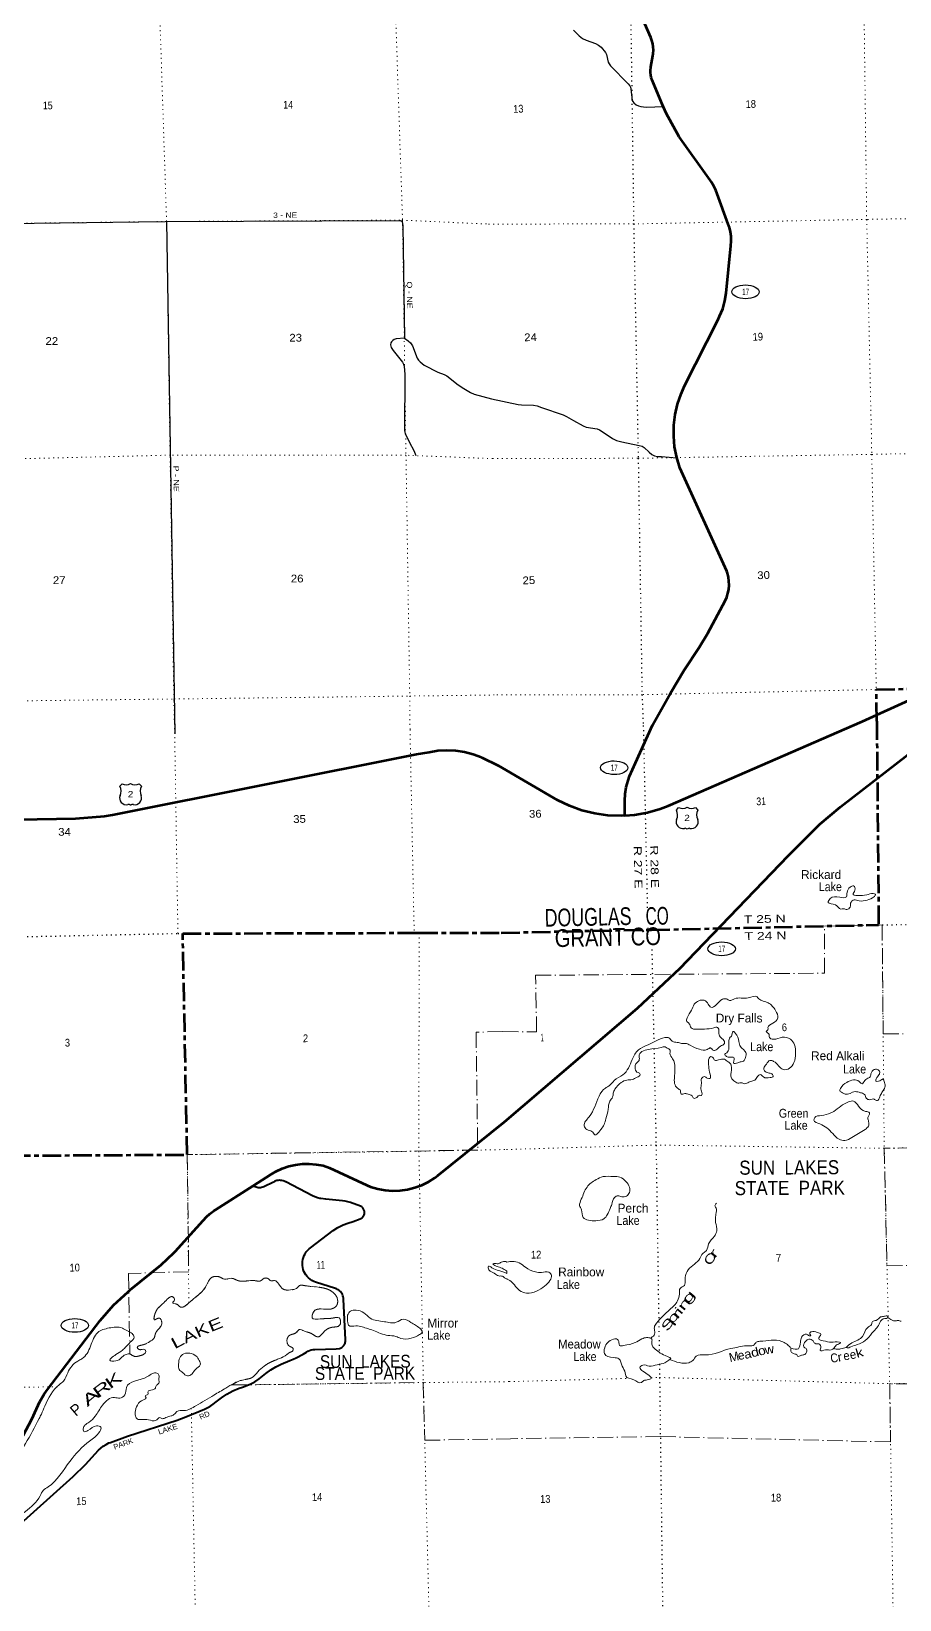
# Model space of a CAD drawing. Header units: feet. Extents: x 246606 to 497223, y 1368 to 189004.
# Drawn here: x 392656 to 412270, y 29791 to 65209 of the extents above; entities that cross this region are included whole.
import ezdxf
from ezdxf.enums import TextEntityAlignment as Align

# ---------------------------------------------------------------- set-up
doc = ezdxf.new("R2010")
doc.units = ezdxf.units.FT
doc.header["$LTSCALE"] = 70
for name, pattern in [('DOT_DASHED', [7.7, 5, -1.2, 0.3, -1.2]), ('DOTTED', [1.5, 0.3, -1.2]), ('LONG_DASH_SHORT_DASH', [9.9, 6, -1.2, 1.5, -1.2])]:
    doc.linetypes.add(name, pattern=pattern)
for name, color, linetype, lineweight in [('11', 7, 'LONG_DASH_SHORT_DASH', 60), ('16', 7, 'Continuous', 25), ('17', 7, 'Continuous', 25), ('20', 7, 'Continuous', 70), ('23', 7, 'Continuous', 70), ('26', 7, 'Continuous', 40), ('29', 7, 'Continuous', 25), ('30', 7, 'Continuous', 25), ('39', 7, 'Continuous', 13), ('44', 7, 'DOT_DASHED', 13), ('6', 7, 'DOTTED', 25), ('7', 7, 'DOTTED', 13)]:
    doc.layers.add(name, color=color, linetype=linetype, lineweight=lineweight)
for name, color, linetype in [('12', 7, 'Continuous'), ('27', 7, 'Continuous'), ('41', 7, 'Continuous')]:
    doc.layers.add(name, color=color, linetype=linetype)

msp = doc.modelspace()

# ---------------------------------------------------------------- linework, layer by layer
at = {"layer": '11'}
msp.add_line((411753.97, 49628.28), (411795.65, 45031.16), dxfattribs=at)
for points in [[(411753.97, 49628.28), (411742.62, 50344.86), (417008.63, 50450.33), (416935.41, 55770.09), (416817.05, 61052.18), (416761.25, 66394.64), (422043.99, 66544.94), (421958.37, 71809.93), (421879.24, 77125.47), (421792.81, 82416.62), (421697.8, 87790.08), (426998.49, 87880.51), (426901.24, 93131.04), (432208.21, 93213.6), (432177.82, 95904.49)], [(403267.21, 44852.77), (406581.8, 44921.03), (406662.75, 44916.49), (411795.65, 45031.16), (411795.67, 45031.16)], [(372675.03, 18547.68), (375324.19, 18592.7), (375314.81, 23908.32), (380525.57, 24003.74), (380455.83, 29211.24), (385810.17, 29172.33), (385711.82, 34506.35), (390991.85, 34560.79), (390828.64, 39810.81), (396177.63, 39840.39), (396075.89, 44835.26), (401304.18, 44848.48), (401414.95, 44848.66), (403267.21, 44852.77)]]:
    msp.add_lwpolyline(points, dxfattribs=at)
at = {"layer": '16'}
for p, q in [((394655.56, 48160.06), (394706.87, 48218.82)), ((394898.63, 48224.79), (394898.35, 48224.59)), ((395090.72, 48218.91), (395142.11, 48160.06)), ((407226.7, 47622.61), (407278.01, 47681.37)), ((407469.77, 47687.34), (407469.49, 47687.14)), ((407661.86, 47681.46), (407713.25, 47622.61))]:
    msp.add_line(p, q, dxfattribs=at)
for centre, radius, start, end in [((394797.95, 48376.48), 182.07, 239.97227, 303.45418), ((394999.73, 48375.98), 181.52, 236.33975, 300.08743), ((394999.72, 48376.48), 182.07, 236.54582, 236.59441), ((394801.77, 47894.53), 151.42, 159.09177, 283.81923), ((394462.58, 48049.43), 222.05, 332.97043, 29.75871), ((394995.89, 47894.53), 151.42, 256.18077, 20.90823), ((395335.08, 48049.43), 222.05, 150.24129, 207.02957), ((407033.72, 47511.98), 222.05, 332.97043, 29.75871), ((407369.09, 47839.03), 182.07, 239.97227, 303.45418), ((407570.87, 47838.53), 181.52, 236.33975, 300.08743), ((407570.86, 47839.03), 182.07, 236.54582, 236.59441), ((407906.22, 47511.98), 222.05, 150.24129, 207.02957), ((407372.91, 47357.08), 151.42, 159.09177, 283.81923), ((407567.03, 47357.08), 151.42, 256.18077, 20.90823)]:
    msp.add_arc(centre, radius, start, end, dxfattribs=at)
for centre, major_axis, start_param, end_param in [((394857.11, 47695.71), (-19.56, 51.67), 4.95877769, 6.28318531), ((394940.56, 47695.71), (19.56, 51.67), 0, 1.32637542), ((407428.25, 47158.26), (-19.56, 51.67), 4.95877769, 6.28318531), ((407511.7, 47158.26), (19.56, 51.67), 0, 1.32637542)]:
    msp.add_ellipse(centre, major_axis=major_axis, ratio=0.929097, start_param=start_param, end_param=end_param, dxfattribs=at)
at = {"layer": '17'}
for centre in [(408789.57, 59326.55), (405821.11, 48579.43), (408250.13, 44489.09), (393638.25, 35983.64)]:
    msp.add_ellipse(centre, major_axis=(-309.24, 1), ratio=0.500121, dxfattribs=at)
at = {"layer": '20'}
for points in [[(411420.55, 49622.19), (412566.2, 50141.31), (412688.76, 50188.11), (412815.55, 50221.85), (412945.16, 50242.14), (413025.48, 50247.84), (413531.05, 50292.91), (413746.85, 50298.53), (413962.05, 50281.57), (414085.46, 50258.68)], [(406061.64, 47498.43), (406279.37, 47514.38), (406574.58, 47567.44), (406862.62, 47651.07), (407043.57, 47720.99), (411420.56, 49622.19)], [(390615.49, 47380.74), (393650.52, 47428.8), (394311.59, 47487.74), (394488.32, 47515.42), (401355.66, 48882.25), (401641.8, 48931.19), (401839.83, 48964.45), (402040.24, 48976.82), (402240.86, 48968.17), (402439.47, 48938.61), (402633.9, 48888.44), (402822.02, 48818.22), (402833.89, 48813.02), (403199.62, 48632.2)], [(406061.64, 47498.43), (405980.23, 47492.47), (405680.44, 47501.95), (405383.29, 47542.71), (405092.02, 47614.31), (404809.84, 47715.97), (404539.82, 47846.56), (403199.62, 48632.2)]]:
    msp.add_lwpolyline(points, dxfattribs=at)
at = {"layer": '23'}
for points in [[(406688.26, 49536.33), (407096.07, 50260.21), (407406.39, 50780.21), (407743.96, 51293.93), (407939.77, 51618.41), (408328.12, 52345.48), (408364.15, 52429.84), (408391.17, 52517.5), (408408.88, 52607.51), (408417.08, 52698.87), (408415.68, 52790.59), (408404.71, 52881.66), (408384.28, 52971.08), (408368.94, 53019.61), (407307.31, 55349.13), (407235.22, 55582.99), (407187.98, 55823.1), (407166.09, 56066.83), (407169.79, 56311.52), (407199.05, 56554.48), (407253.55, 56793.04), (407332.69, 57024.61), (407413.47, 57203.71), (408162.89, 58683.85), (408204.55, 58774.9), (408272.74, 58944.59), (408322.82, 59120.47), (408353.47, 59294.3), (408460.27, 60368.97), (408468.1, 60472.14), (408465.11, 60575.57), (408451.32, 60678.11), (408426.89, 60778.65), (408400.38, 60855.57), (408147.04, 61538.33), (408116.04, 61622.74), (408071.2, 61715.59), (408016.89, 61803.24), (407991.08, 61845.14), (407293.36, 62829.28), (406998.05, 63363.11), (406904.72, 63564.54), (406676.88, 64109.04), (406659.41, 64163.69), (406647.75, 64219.86), (406642.03, 64276.95), (406642.3, 64334.32), (406648.57, 64391.35), (406651.55, 64407.95), (406696.78, 64654.78), (406704.89, 64709.53), (406708.97, 64783.06), (406705.34, 64856.62), (406694.04, 64929.4), (406675.2, 65000.6), (406649.01, 65069.43), (406221.47, 66056.08)], [(403343.53, 40584.99), (406346.7, 43150.56), (407315.12, 44054.33), (407477.33, 44225.59), (409756.87, 46597.15), (410467.78, 47301.82), (410935.77, 47693.39), (413469.17, 49659.66)], [(406061.64, 47498.43), (406061.64, 47525.73), (406061.64, 47723.53), (406063.72, 47831.04), (406071.75, 47987.67), (406096.1, 48142.6), (406136.52, 48294.13), (406169.47, 48385.69), (406300.91, 48687.7), (406688.26, 49536.33)], [(397664.96, 39137.08), (398063.14, 39392.61), (398179.57, 39461.42), (398321.62, 39527.63), (398469.81, 39578.63), (398622.51, 39613.86), (398778.07, 39632.93), (398934.76, 39635.65), (399090.88, 39621.96), (399244.72, 39592.04), (399394.58, 39546.19), (400233.3, 39148.28), (400319.21, 39113.93), (400481.51, 39067.54), (400647.78, 39038.36), (400816.18, 39026.73), (400984.88, 39032.76), (401152.02, 39056.39), (401315.77, 39097.36), (401474.35, 39155.23), (401626.01, 39229.35), (401769.09, 39318.92), (401835.46, 39368.06), (403343.53, 40584.99)], [(392472.09, 33497.41), (392666.82, 33867.79), (392769.15, 34098.55), (392846.97, 34268.53), (392942.12, 34429.44), (393020.95, 34538.88), (394210.16, 36096.04), (394513.77, 36441.19), (394839.8, 36742.73), (394888.82, 36784.68), (395585.64, 37355.4), (395872.17, 37621.85), (395904.04, 37655.16), (396392.51, 38194.43), (396539.53, 38356.38), (396611.68, 38435.62), (396691.71, 38506.88), (396778.75, 38569.38), (396814.43, 38591.25), (397664.96, 39137.08)]]:
    msp.add_lwpolyline(points, dxfattribs=at)
at = {"layer": '26'}
for points in [[(397733.8, 39103.13), (397710.21, 39111.74), (397687.64, 39122.76), (397666.35, 39136.09), (397664.96, 39137.08)], [(399639.31, 36747.82), (399619.86, 36766.77), (399598.53, 36783.59), (399575.56, 36798.08), (399551.2, 36810.09), (399525.72, 36819.49), (399523.58, 36820.14), (399076.87, 36961.16), (399034.07, 36978.38), (398993.31, 36999.97), (398955.02, 37025.7), (398919.63, 37055.3), (398887.54, 37088.43), (398859.08, 37124.73), (398834.57, 37163.82), (398814.28, 37205.25), (398798.43, 37248.57), (398787.2, 37293.31), (398780.71, 37338.98), (398779.02, 37385.08), (398782.17, 37431.11), (398790.1, 37476.55), (398802.75, 37520.91), (398819.96, 37563.71), (398841.55, 37604.48), (398867.28, 37642.76), (398896.88, 37678.15), (398930.01, 37710.25), (398964.46, 37737.39), (399473.05, 38127.44), (399581.38, 38195.83), (399696.26, 38252.51), (399805.06, 38293.28), (399927.19, 38333.39), (400081.58, 38387.54), (400087.46, 38389.95), (400102.27, 38397.32), (400116.23, 38406.19), (400129.19, 38416.47), (400141, 38428.05), (400151.53, 38440.81), (400160.68, 38454.59), (400168.33, 38469.25), (400174.41, 38484.64), (400178.85, 38500.57), (400181.59, 38516.88), (400182.62, 38533.39), (400181.92, 38549.92), (400179.49, 38566.28), (400175.37, 38582.3), (400169.59, 38597.79), (400162.23, 38612.61), (400153.35, 38626.57), (400143.07, 38639.52), (400131.49, 38651.33), (400118.74, 38661.87), (400104.95, 38671.01), (400090.29, 38678.66), (399864.38, 38758.91), (399863.68, 38759.18), (399806.23, 38777.69), (399747.17, 38790.09), (399687.13, 38796.24), (399310.82, 38833.4), (399198.84, 38848.39), (399176.67, 38851.86), (399118.24, 38865.37), (399061.54, 38884.91), (399007.2, 38910.26), (398402.99, 39224.9), (398394.95, 39227.34), (398369.56, 39239.73), (398343.01, 39249.39), (398315.6, 39256.22), (398287.63, 39260.15), (398259.4, 39261.14), (398231.22, 39259.16), (398203.4, 39254.26), (398176.24, 39246.47), (398150.05, 39235.89), (398125.11, 39222.62), (398123.21, 39221.47), (397905.38, 39114.98), (397882.08, 39105.59), (397857.94, 39098.69), (397833.2, 39094.35), (397808.14, 39092.62), (397783.04, 39093.51), (397758.17, 39097.03), (397733.8, 39103.13)], [(391817.29, 30975.73), (393600.69, 32573.49), (393876.25, 32845.62), (394170.98, 33164.55), (394223.86, 33214.91), (394281.7, 33259.46), (394343.89, 33297.73), (394409.74, 33329.28), (394446.83, 33343.49), (394831.13, 33486.67), (395947.54, 33845.15), (396146.97, 33917), (396564.42, 34093.9), (396639.81, 34127.21), (396711.3, 34168.22), (396760.58, 34202.75), (396832.68, 34255.16), (396950, 34346.59), (397075.68, 34433.76), (397209.79, 34507.31), (397350.84, 34566.44), (397426.1, 34591.16), (397597.01, 34656.04), (397703.02, 34710.79), (397802.73, 34776.31), (397839.35, 34804.38), (397955.32, 34895.41), (398064.05, 34979.14), (398180.94, 35051.05), (398301.53, 35109.01), (398495.67, 35189.29), (398572.33, 35220.19), (398634.79, 35252.71), (398793.83, 35337.09), (398870.42, 35383.33), (398905.37, 35402.78), (398942.17, 35418.47), (398980.4, 35430.23), (399019.65, 35437.93), (399056.44, 35441.35), (399538.86, 35452.76), (399620.24, 35459.56), (399638.74, 35466.65), (399656.41, 35475.62), (399673.04, 35486.4), (399688.45, 35498.85), (399702.47, 35512.85), (399714.95, 35528.24), (399725.76, 35544.84), (399734.77, 35562.49), (399741.89, 35580.98), (399747.04, 35600.11), (399750.16, 35619.68), (399751.21, 35639.46), (399750.51, 35655.9), (399708.23, 36575.09), (399706.45, 36602.19), (399701.85, 36628.96), (399694.48, 36655.1), (399684.42, 36680.33), (399671.77, 36704.36), (399656.68, 36726.94), (399639.31, 36747.82)]]:
    msp.add_lwpolyline(points, dxfattribs=at)
at = {"layer": '29'}
msp.add_line((395710.99, 60914.34), (395894.01, 49344.19), dxfattribs=at)
for points in [[(404905.17, 65234.48), (405030.69, 65108.87), (405106.23, 65049.01), (405187.6, 65006.81), (405399.43, 64936.15), (405469.08, 64897.89), (405524.95, 64849.8), (405626.94, 64732.04), (405648.55, 64686.9), (405689.71, 64512.22), (405705.43, 64476.9), (405736.78, 64433.72), (406136.9, 64025.49), (406176.16, 63982.31), (406189.89, 63950.91), (406199.66, 63907.73), (406231.04, 63648.66), (406242.85, 63621.18), (406262.46, 63593.71), (406317.34, 63546.6), (406368.38, 63525.01), (406427.22, 63509.31), (406486.06, 63501.46), (406552.7, 63499.5), (406741, 63507.35), (406929.2, 63511.71)], [(374405.78, 60619.6), (385047.29, 60788.24), (390344.02, 60850.77), (395680.86, 60914.19), (400986.36, 60940.59), (401029.04, 60911.76), (401047.15, 60814.8), (401087.76, 58278.7)], [(401087.76, 58278.7), (400896.35, 58263.98), (400855.27, 58251.33), (400821.96, 58230.34), (400795.24, 58200.75), (400773.13, 58175.45), (400769.91, 58128.25), (400785.77, 58067.96), (400828.69, 58002.42), (401040.79, 57738.75), (401063.8, 57691.74), (401076.44, 57650.64), (401092.73, 57459.37), (401085.92, 56191.6), (401092.24, 56156.82), (401100.41, 56123.42), (401196.79, 55925.78), (401296.8, 55746.38), (401339.38, 55628.25)], [(401087.76, 58278.7), (401171.22, 58222.88), (401218.61, 58172.29), (401264.32, 58107.5), (401370.44, 57827.32), (401401.86, 57783.43), (401439.77, 57742.33), (401532.15, 57671.51), (401838.45, 57508.85), (401983.2, 57460.95), (402042.72, 57428.67), (402299.64, 57228.58), (402425.52, 57144.8), (402577.18, 57053.11), (402661.08, 57018.73), (403051.55, 56912.1)], [(403051.55, 56912.1), (403651.87, 56781.5), (403728.35, 56775.61), (404002.94, 56767.76), (404083.36, 56750.1), (404183.39, 56712.81), (404671.77, 56545.98), (404748.26, 56508.7), (404905.16, 56422.34), (405122.88, 56298.69), (405187.6, 56273.18), (405438.65, 56233.93), (405491.61, 56212.33), (405595.56, 56139.72), (405783.85, 56014.11), (405872.12, 55968.97), (405995.67, 55935.6), (406387.94, 55857.1), (406452.68, 55839.43), (406497.78, 55810), (406615.46, 55707.94), (406676.27, 55654.94), (406733.14, 55621.58), (406797.88, 55607.84), (406890.05, 55605.88), (407234.71, 55579.8)]]:
    msp.add_lwpolyline(points, dxfattribs=at)
at = {"layer": '39'}
for points in [[(411322.61, 45692.54), (411526.5, 45708.49), (411673.55, 45737.5), (411724.37, 45722.3), (411698.98, 45673.37), (411534.74, 45589.53), (411359.18, 45572.1), (411239.5, 45594.07), (411171.67, 45544.35), (411149.45, 45432.89), (411077.7, 45377.03), (411002.63, 45391.77), (410944.09, 45386.63), (410818.97, 45485.22), (410658.31, 45536.71), (410701.15, 45626.35), (410916.99, 45652.62), (411066.39, 45663.5), (411082.77, 45762.73), (411153.34, 45883.18), (411229.66, 45910.86), (411259.76, 45812.5), (411223.06, 45718.94), (411278.07, 45695.74), (411322.61, 45692.54)], [(405480.69, 40355.78), (405384.83, 40291.39), (405318.76, 40366.86), (405204.81, 40407.12), (405144.61, 40492.8), (405254.16, 40692.71), (405480.06, 41163.33), (405622.28, 41345.68), (405712.3, 41397.85), (405823.37, 41515.01), (406021.15, 41643.9), (406229.16, 41986.99), (406368.7, 42205.63), (406586.95, 42320.78), (406968.09, 42483.4), (407059.14, 42479.05), (407135.32, 42403.77), (407247.03, 42375.58), (407346.5, 42353.23), (407453.68, 42351.2), (407537.28, 42312.4), (407747.18, 42221.46), (407923.15, 42216.69), (408001.37, 42250.46), (408058.92, 42199.05), (408123.52, 42204.3), (408223.05, 42288.95), (408310.83, 42353.19), (408314.13, 42393.63), (408231.63, 42482.93), (408185.47, 42574.93), (408183.66, 42673.82), (408158.63, 42715.75), (408075.96, 42704.1), (407864.16, 42677.91), (407692.38, 42674.68), (407558.37, 42706.48), (407518.27, 42798.6), (407464.77, 42850.08), (407469.35, 42930.92), (407567.26, 43104.37), (407631.55, 43236.81), (407856.34, 43325.83), (407946.82, 43242.74), (408002.75, 43169.09), (408133.04, 43230.09), (408272.33, 43351.82), (408357.14, 43357.45), (408430.52, 43324.51), (408539.02, 43360.87), (408849.99, 43380.85), (409051.75, 43402.81), (409088.87, 43363.13), (409300.86, 43268.19), (409467.77, 43095.69), (409519.34, 42929.09), (409402.25, 42809.79), (409294.85, 42712.88), (409291.85, 42656.3), (409258.12, 42621.34), (409311.55, 42573.89), (409329.27, 42489.43), (409416.98, 42446.66), (409618.3, 42492.84), (409805.15, 42445.89), (409898.35, 42324.48), (409918.21, 42122.97), (409883.55, 41918.41), (409782.77, 41791.34), (409641.75, 41764.46), (409537.16, 41845.27), (409424.09, 41948.13), (409340.82, 41968.77), (409261.5, 41884.5), (409202.46, 41796.58), (409215.69, 41736.26), (409299.48, 41687.37), (409384.8, 41664.74), (409414.13, 41608.76), (409345.86, 41583.25), (409191.97, 41596.51), (409122.26, 41649.71), (409060.42, 41604.13), (408997.19, 41524.21), (408904.71, 41496.22), (408818.55, 41454.23), (408772.29, 41441.24), (408711.25, 41462.3), (408614.32, 41456.44), (408528.48, 41507.32), (408468.69, 41570.8), (408469.52, 41746.46), (408467.74, 41843.34), (408456.94, 41881.49), (408395.24, 41938.88), (408311.34, 41993.83), (408182.19, 41981.31)], [(408757.65, 42201.43), (408675.33, 42280.64), (408638.83, 42397.05), (408558.52, 42587.34), (408511.41, 42620.77), (408483.97, 42573.82), (408470.86, 42517.05), (408445.07, 42490.32), (408410.5, 42390.74), (408413.08, 42249.47), (408398.14, 42182.56), (408364.48, 42143.57), (408320.69, 42106.41), (408359.97, 42058.69), (408431.07, 42039.84), (408524.22, 42031.5), (408527.46, 41964.93), (408520.41, 41908.27), (408552.9, 41900.81), (408613.34, 41912.04), (408689.66, 41939.72), (408743.96, 41954.87), (408777.29, 42012.03), (408798.59, 42062.9), (408803.47, 42127.6), (408780.47, 42169.56), (408757.65, 42201.43)], [(408182.19, 41981.31), (408095.39, 41973.62), (408049.83, 42033.33), (408002.94, 42054.66), (407969.17, 42021.72), (407955.66, 41876.11), (407975.05, 41700.83), (407987.66, 41563.78), (407924.98, 41564.62), (407859.57, 41603.77), (407795.64, 41562.19), (407793.63, 41451.11), (407777.77, 41323.62), (407808.09, 41213.15), (407794.57, 41178.57), (407758.12, 41181.93), (407688.27, 41132.16), (407617.84, 41114.68), (407582.48, 41168.53), (407490.8, 41207.18), (407421.83, 41220.02), (407335.11, 41208.3), (407309.09, 41304.71), (407274.36, 41324.25), (407197.89, 41415.68), (407181.04, 41562.74), (407142.56, 42008.2), (407081.66, 42132.23), (407084.41, 42202.94), (407020.91, 42248.18), (406971.89, 42275.52), (406885.21, 42261.78), (406600.96, 42218.08), (406450.28, 42166.79), (406394.69, 42111.23), (406390.06, 42032.41), (406373.39, 41949.32), (406309.72, 41893.61), (406294.99, 41814.6), (406335.38, 41706.34), (406390.43, 41681.13), (406407.23, 41647.12), (406343.59, 41589.4), (406227.3, 41536.74), (406106.19, 41526.39), (405979.87, 41469.5), (405839.11, 41317.46), (405802.27, 41231.97), (405787.72, 41142.86), (405722.77, 41046.75), (405687.66, 40866.41), (405633.04, 40647.34), (405592.86, 40523.44), (405528.16, 40413.2), (405480.69, 40355.78)], [(411889.63, 41554.36), (411791.6, 41498.01), (411730.86, 41502.92), (411740, 41555.58), (411803.16, 41639.55), (411820.05, 41710.53), (411762.47, 41763.95), (411695.81, 41760.68), (411622.78, 41664.42), (411589.93, 41581.03), (411553.82, 41566.22), (411466.26, 41489.87), (411430.73, 41442.77), (411359.08, 41491.89), (411230.98, 41531.88), (411074.38, 41472.41), (410933.4, 41332.47), (410918.2, 41279.7), (410977.54, 41240.43), (411042.88, 41205.32), (411266.21, 41264.03), (411383.9, 41240), (411475.59, 41201.34), (411521.71, 41111.36), (411593, 41082.42), (411693.82, 41096.43), (411745.01, 41061.05), (411787.27, 41071.94), (411812.62, 41122.89), (411857.33, 41220.63), (411912.32, 41308.48), (411939.62, 41363.5), (411927.56, 41470.28), (411910.46, 41520.43), (411889.63, 41554.36)], [(410787.25, 40812.89), (411118.81, 41033.12), (411227.65, 41051.32), (411340.94, 40936.35), (411500.79, 40818.23), (411586.3, 40785.51), (411577.27, 40726.79), (411552.14, 40663.74), (411569.64, 40591.38), (411563.55, 40482.25), (411492.09, 40410.24), (411190.14, 40228.92), (411031.67, 40161.34), (410903.79, 40189.22), (410757.94, 40315.69), (410626.2, 40444.44), (410466.83, 40536.33), (410335.86, 40622.7), (410351.03, 40677.49), (410499.8, 40722.69), (410719.05, 40783.34), (410787.25, 40812.89)], [(405769.49, 38715.8), (405835.24, 38878.55), (405905.42, 38910.15), (405996.81, 38887.64), (406097.6, 38903.67), (406164.87, 38983.67), (406166.73, 39102.82), (406087.46, 39236.6), (405952.27, 39332.98), (405802.42, 39346.32), (405571.99, 39344), (405411.5, 39276.38), (405208.35, 39109.03), (405080, 38832.05), (405042.13, 38692.03), (405084.36, 38593.9), (405121.89, 38420.98), (405240.25, 38360.62), (405406.23, 38349.61), (405587.41, 38391.37), (405664.57, 38483.67), (405730.69, 38626.24), (405769.49, 38715.8)], [(408132.32, 38742.05), (408099.03, 38682.88), (408128.25, 38632.95), (408127.97, 38538.06), (408113.99, 38307.64), (408137.6, 38122.35), (408087.34, 37996.23), (407954.97, 37828.19), (407907.18, 37677.9), (407833.48, 37617.96), (407733.29, 37458.6), (407595.95, 37340.94), (407421.96, 37016.67), (407408.19, 36885.18), (407312.37, 36818.77), (407294.52, 36689.23), (407254.78, 36541.1), (407078.54, 36339.94), (406776.86, 36033.45), (406729.91, 35947.77), (406739.95, 35840.96), (406709.39, 35743.48), (406679.44, 35722.72), (406651.63, 35695.96)], [(403395, 37157.46), (403216.47, 37224.52), (403060.16, 37287.99), (402985.01, 37320.8), (402975.68, 37282.28), (403110.88, 37163.92), (403216.82, 37101.47), (403297.51, 37095), (403358.8, 37049.82), (403390.41, 37037.18), (403406.98, 37031.79)], [(403279.46, 37416.26), (403254.87, 37407.06), (403219.13, 37380.12), (403132.48, 37382.43), (403084.23, 37377.44), (403157.76, 37324.43), (403293.66, 37274.68), (403389.37, 37220.09)], [(403400.15, 37414.29), (403373.9, 37426.95), (403358.05, 37429.83), (403323.46, 37427.67), (403279.46, 37416.26)], [(403389.37, 37220.09), (403397.43, 37204.33), (403399.4, 37178.7), (403395, 37157.46)], [(403400.15, 37414.29), (403525.63, 37430.49), (403674.91, 37398.46), (403816.28, 37296.13), (404042.6, 37191.37), (404178.26, 37179.78), (404348.02, 37182.98), (404405.83, 37117.44), (404371.63, 36997.68), (404250.64, 36870.23), (404064.69, 36757.72), (403845.11, 36715.23), (403684.31, 36774.79), (403566.82, 36897.76), (403467.93, 36998.86), (403406.98, 37031.79)], [(394883.62, 35343.14), (394990.1, 35285.76), (395104.67, 35298.12), (395239.8, 35393.6), (395224.93, 35433.66), (395091.86, 35441.1), (395050.74, 35484.66), (395192.49, 35550.02), (395332.11, 35621.38), (395425.42, 35691.83), (395461.55, 35803.5), (395577.39, 35959.12), (395603.99, 36042.36), (395539.53, 36148), (395439.52, 36111.72), (395449, 36247.08), (395645.7, 36493.07), (395862.75, 36622.46), (395890.09, 36562.48), (395851.1, 36495.13), (395928.15, 36468.42), (396024.13, 36399.72), (396253.35, 36525.31), (396614.9, 36891.59), (396718.44, 37059.07), (396921.6, 37073.19), (397021.18, 37026.75), (397179.89, 37048.06), (397317.81, 36998.35), (397523.44, 36988.31), (397706.58, 36995.98), (397819.56, 36986.12), (397919.07, 37048.62), (398016.02, 37034.4), (398065.19, 36991), (398145.61, 36998.65), (398245.89, 36915.91), (398344.7, 36804.9), (398566.48, 36793.16), (398642.57, 36816.87), (398713.81, 36882.84), (398830.62, 36883.14), (399474.09, 36728.48), (399560.93, 36611.18), (399548.35, 36427.34), (399432.89, 36356.46), (399203.29, 36355.93), (399062.89, 36324.9), (399004.35, 36226.91), (398999.66, 36156.2), (399181.41, 36131.57), (399471.06, 36151.45), (399608.01, 36152.15), (399641.74, 36074.14), (399613.35, 35978.76), (399477.03, 35945.79), (399279.4, 35853.1), (399130.8, 35725.07), (398992.5, 35794.95), (398814.01, 35860), (398708.73, 35888.17), (398649.45, 35828.49), (398473.75, 35748.33), (398432.32, 35598.23), (398484.24, 35516.54), (398569.92, 35459.74), (398548.93, 35398.8), (398513, 35381.95), (398425.5, 35323.73), (398088.14, 35165.72), (397770.34, 34933.46), (397647.83, 34809.99), (397425.39, 34751.1), (397052.22, 34570.19), (396781.34, 34411.49), (396371.08, 34169.33), (396103.26, 34061.12), (395942.54, 34039.77), (395877.41, 33969.89), (395815.54, 33940.42), (395691.41, 33901.64), (395619.35, 33878.02), (395560.5, 33901.06), (395463.04, 33836.58), (395303.56, 33855.61), (395024.86, 33894.45), (395002.8, 33994.88), (395009.34, 34073.69), (395032.14, 34144.75), (395142.26, 34284.12), (395204.21, 34309.56), (395247.77, 34348.76), (395228.88, 34388.73), (395286.61, 34424.17), (395291.37, 34490.84), (395389.37, 34527.08), (395459.14, 34564.78)], [(399799.93, 36212.91), (399864.59, 36306.99), (399997.08, 36329.79), (400167.41, 36270.64), (400312.8, 36146.43), (400630.52, 36068.01), (400900.66, 36055.22), (401060.45, 36124.97), (401231.01, 36053.71), (401433, 35918.52), (401484.46, 35835.84), (401427.66, 35777.2), (401237.86, 35696.77), (401000.32, 35690.04), (400890.67, 35736.27), (400710.98, 35758.93), (400382.56, 35869.42), (400129.23, 35951.13), (399989.8, 35974.59), (399822.38, 35987.4), (399803.26, 36039.48), (399799.93, 36212.91)], [(411064.66, 35488.2), (411192.15, 35591.54), (411432.12, 35735.36), (411541.71, 35933.25), (411633.34, 36007.65), (411658.43, 36072.73), (411738.83, 36098.47), (411840.53, 36175.08), (411929.19, 36190.88), (411993.86, 36192.1), (412006.39, 36170.12), (411901.97, 36131.82), (411807.11, 36012.94), (411645.12, 35805.99), (411494.44, 35643.66), (411314.22, 35549.42), (411165.52, 35500.19), (411083.03, 35478.45), (411064.66, 35488.2)], [(412004.11, 36165.5), (412100.65, 36101.23), (412157.53, 36086.15), (412236.2, 36095.71), (412301.24, 36076.74)], [(395459.14, 34564.78), (395484, 34633.86), (395533.52, 34677.21), (395537.78, 34770.1), (395538.01, 34862.9), (395490.81, 34908.36), (395280.84, 34829.55), (394802.24, 34579.98), (394765.14, 34413.81), (394651.77, 34338.94), (394534.61, 34356.78), (394266.02, 34184.01), (394099.56, 33936.6), (393963.24, 33798.72), (393863.88, 33728.16), (393830.78, 33669), (393840.38, 33588.49), (393934.66, 33608.52), (394129.96, 33717.31), (394225.21, 33686.92), (394200.89, 33589.6), (393969.47, 33369.15), (393525.09, 32910.44), (393032.54, 32337.81), (392925.29, 32259.02), (392855.17, 32134.57), (392521.53, 31782.97), (392162.96, 31471.22), (391880.35, 31189.23), (391643.89, 31021.12), (391562.85, 30940.84), (391460.94, 30898.46), (391398.76, 30780.22), (391265.92, 30670.66), (391097.61, 30624.95), (390993.03, 30721.73), (390923.29, 30891.82), (390937.78, 30976.84), (390882.22, 31038.27), (390779.38, 31044.3), (390709.03, 31141.76), (390765.05, 31265.93), (390849.77, 31364.45), (391030.94, 31579.87), (391078.56, 31722.03), (391141.29, 31812.04), (391205.52, 31928.31), (391299.57, 32065.34), (392016.64, 32692.87), (392522.35, 33314.18), (392833.69, 33883.21), (392882.13, 33983.03), (392959.26, 34162.09), (393284.35, 34644.65), (393379.44, 34727.23), (393478.56, 34914.8), (393703.09, 35179.5), (393798.77, 35231.84), (393992.75, 35514.09), (394158, 35824.01), (394413.86, 35925.93), (394712.03, 35921.76), (394828.03, 35859.51), (394931.91, 35799.03), (394975.7, 35721.23), (394887.35, 35602.46), (394715.51, 35425.55), (394568.38, 35325.8), (394455.28, 35236.8), (394431.78, 35202.04), (394563.07, 35182.46), (394656.93, 35224.67), (394754, 35309.31), (394844.06, 35339.34), (394883.62, 35343.14)], [(409819.67, 35468.83), (409983.63, 35457.78), (410029.47, 35604), (410055.73, 35715.54), (410167.65, 35786.28), (410228.98, 35749.08), (410267.38, 35749.8), (410238.13, 35801.74), (410279.83, 35842.9), (410409.5, 35827.17), (410493.1, 35788.37), (410457.87, 35725.12), (410444.5, 35682.47), (410544.41, 35635.89), (410726.92, 35605), (410908.88, 35604.39), (410935.34, 35594.79), (410859.32, 35550.96), (410791.9, 35479.03), (410726.06, 35431.36), (410594.66, 35430.91), (410475.65, 35416.56), (410482.99, 35457.08), (410481.59, 35533.77), (410448.66, 35565.45), (410400.16, 35564.54), (410353.38, 35579.81), (410317.99, 35635.67), (410218.26, 35672.16), (410148.27, 35630.46), (410105.13, 35556.97), (410106.17, 35500.46), (410155.37, 35463.03), (410169.01, 35380.51), (410125.55, 35325.18), (410051.03, 35309.65), (409964.5, 35287.83), (409945.65, 35323.82), (409911.03, 35337.3), (409839.78, 35364.23), (409810.45, 35420.2), (409819.67, 35468.83)], [(406651.63, 35695.96), (406554.33, 35710.28), (406449.75, 35680.05), (406293.6, 35596.36), (406036.06, 35528.93), (405942.98, 35533.23), (405927.66, 35597.55), (405898.11, 35665.64), (405768.84, 35659.17), (405653.14, 35574.22), (405598.99, 35439.95), (405600.65, 35349.14), (405806.54, 35256.1), (405930.34, 35230.16), (406006.2, 35062), (406071.58, 34913.83), (406082.98, 34843.38), (406264.51, 34755.95), (406437.43, 34696.61), (406489.24, 34737.96), (406567.8, 34753.57), (406658, 34795.65), (406604.31, 34857.22), (406471.18, 34951.63), (406403.04, 35029.08), (406470.72, 35086.88), (406612.63, 35065.33), (406794, 35097), (406965.01, 35142.61), (407056.9, 35202.89), (407098.75, 35235.98), (407027.16, 35281.07), (406863.97, 35360.77), (406747.08, 35451.44), (406685.19, 35518.92), (406673.31, 35615.61), (406668.02, 35684.15), (406651.63, 35695.96)], [(407080.29, 35214.67), (407504.79, 35142.67), (407598.88, 35192.89), (407675.89, 35293.26), (407875.6, 35317.21), (408457.18, 35463.41), (408640.53, 35497.14), (408805.81, 35524.47), (408931.03, 35526.52), (408981.96, 35547.59), (409032.77, 35605.46), (409115.3, 35625.18), (409606.57, 35624.32), (409712.7, 35569.78), (409794.98, 35492.59), (409819.67, 35468.83)], [(410778.11, 35462.92), (410857.2, 35445.94), (410935.87, 35455.5), (411064.66, 35488.2)], [(395983.77, 35109.14), (396007.2, 35252.84), (396104.11, 35345.55), (396236.84, 35356.26), (396377.04, 35292.47), (396449.45, 35193.04), (396471.48, 35094.62), (396362.71, 34989.57), (396286.05, 34891.22), (396180.23, 34842.72), (396074.03, 34919.28), (395998.22, 34986.37), (395983.77, 35109.14)]]:
    msp.add_spline(points, degree=3, dxfattribs=at)
at = {"layer": '44'}
for points in [[(403307.69, 42618.16), (404070.54, 42611.19), (404047.67, 43890.94), (410571.51, 43939.11), (410572.25, 45002.68), (411874.54, 45028.61), (411898.6, 42569.94), (412541.69, 42567.78), (412596.46, 39995.65), (411922.55, 39983.39), (411984.39, 37331.07), (417338.39, 37372.31), (417285.49, 40080.34), (419979.46, 40085.91), (420080.25, 34721.07), (417393.5, 34666.46), (412048.41, 34665.35), (412063.05, 33353.01), (406876.05, 33473.11), (403480.54, 33424.41)], [(403307.69, 42618.16), (402702.51, 42606.69), (402739.98, 39945.66), (396177.63, 39840.39), (396211, 37195.45), (394847.68, 37158.97), (394883.82, 35343.71)], [(397181.59, 34639.09), (401509.42, 34694.27), (401542.33, 33390.03), (403480.54, 33424.41)]]:
    msp.add_lwpolyline(points, dxfattribs=at)
msp.add_spline([(394883.62, 35343.14), (394990.1, 35285.76), (395104.67, 35298.12), (395239.8, 35393.6), (395224.93, 35433.66), (395091.86, 35441.1), (395050.74, 35484.66), (395192.49, 35550.02), (395332.11, 35621.38), (395425.42, 35691.83), (395461.55, 35803.5), (395577.39, 35959.12), (395603.99, 36042.36), (395539.53, 36148), (395439.52, 36111.72), (395449, 36247.08), (395645.7, 36493.07), (395862.75, 36622.46), (395890.09, 36562.48), (395851.1, 36495.13), (395928.15, 36468.42), (396024.13, 36399.72), (396253.35, 36525.31), (396614.9, 36891.59), (396718.44, 37059.07), (396921.6, 37073.19), (397021.18, 37026.75), (397179.89, 37048.06), (397317.81, 36998.35), (397523.44, 36988.31), (397706.58, 36995.98), (397819.56, 36986.12), (397919.07, 37048.62), (398016.02, 37034.4), (398065.19, 36991), (398145.61, 36998.65), (398245.89, 36915.91), (398344.7, 36804.9), (398566.48, 36793.16), (398642.57, 36816.87), (398713.81, 36882.84), (398830.62, 36883.14), (399474.09, 36728.48), (399560.93, 36611.18), (399548.35, 36427.34), (399432.89, 36356.46), (399203.29, 36355.93), (399062.89, 36324.9), (399004.35, 36226.91), (398999.66, 36156.2), (399181.41, 36131.57), (399471.06, 36151.45), (399608.01, 36152.15), (399641.74, 36074.14), (399613.35, 35978.76), (399477.03, 35945.79), (399279.4, 35853.1), (399130.8, 35725.07), (398992.5, 35794.95), (398814.01, 35860), (398708.73, 35888.17), (398649.45, 35828.49), (398473.75, 35748.33), (398432.32, 35598.23), (398484.24, 35516.54), (398569.92, 35459.74), (398548.93, 35398.8), (398513, 35381.95), (398425.5, 35323.73), (398088.14, 35165.72), (397770.34, 34933.46), (397647.83, 34809.99), (397425.39, 34751.1), (397181.18, 34638.89)], degree=3, dxfattribs=at)
at = {"layer": '6'}
for p, q in [((406478.85, 49532.55), (406572.36, 45343.81)), ((406580.91, 44961.08), (406581.8, 44921.03)), ((406662.75, 44916.49), (406663.84, 44866.14)), ((406672.35, 44472.79), (406717.62, 42380.7))]:
    msp.add_line(p, q, dxfattribs=at)
for points in [[(405651.41, 95410.58), (405709.27, 92745.48), (405807.39, 87466.78), (405892.68, 82147.4), (405998.2, 76824.62), (406081.84, 71493.1), (406186.5, 66198.49), (406262.29, 60860.68), (406364.87, 55568.03), (406450.77, 50228.52), (406478.85, 49532.55)], [(411796.55, 45031.13), (411874.54, 45028.61), (417102.58, 45136.99), (417209.98, 45122.86), (418332.69, 45146.6)], [(372247.94, 44419.47), (374710.88, 44459.51), (375029.07, 44461.8), (380040.24, 44567.38), (380183.34, 44562.15), (385351.91, 44652.7), (385476.7, 44657.19), (390653.66, 44729.75), (390780.62, 44726.22), (395966.92, 44837.29), (396075.89, 44835.26)], [(406720.74, 42236.53), (406767.89, 40056.95), (406839.15, 35376.8)], [(406843.25, 35107.3), (406847.82, 34807.29), (406916.41, 29515.02), (407008.98, 24237.33), (407093.48, 18959.49), (407175.99, 13679.59), (407245.59, 8441.85), (407339.3, 3672.17)]]:
    msp.add_lwpolyline(points, dxfattribs=at)
at = {"layer": '7'}
for p, q in [((395966.92, 44837.29), (395894.01, 49344.19)), ((401210.31, 49438.18), (401304.18, 44848.48)), ((411874.54, 45028.61), (411907.77, 41526.39)), ((396213.79, 36493.14), (396177.63, 39840.39)), ((403448.52, 34714.31), (406173.61, 34788.84)), ((393248.53, 34600.03), (390991.85, 34560.79))]:
    msp.add_line(p, q, dxfattribs=at)
for points in [[(400323.72, 95315.16), (400349.45, 92701.06), (400514.67, 87425.21), (400579.92, 82187.13), (400658.84, 76780.55), (400769.56, 71567.79), (400863.19, 66230.06), (401040.85, 60945.47), (401119.3, 55636.46), (401203.92, 50197.54), (401210.31, 49438.18)], [(410899.98, 95505.83), (410934.84, 92922.2), (411047.91, 87615.77), (411161.01, 82242.87), (411270.37, 76926.25), (411380.34, 71589.5), (411458.48, 66306.16), (411526.41, 60962.06), (411641.49, 55655.69), (411742.62, 50344.86)], [(395894.01, 49344.19), (395874.47, 50116.86), (395790.45, 55634.45), (395710.99, 60914.34), (395536.66, 66219.46), (395432.01, 71549.33), (395362.45, 76797.21), (395250.26, 82110.25), (395149.91, 87360.31), (395029.38, 92669.83), (395038.42, 95221.73)], [(371982.06, 60526.01), (374405.78, 60619.6), (379710.24, 60704.07), (385012.19, 60790.17), (390344.02, 60850.77), (395710.99, 60914.34), (401026.45, 60945.47), (402981.01, 60856.46)], [(419589.08, 61120.06), (416817.05, 61052.18), (411526.41, 60962.06), (406262.29, 60860.68), (402981.01, 60856.46)], [(403075.74, 55559.39), (401119.3, 55636.46), (395795.25, 55639.25), (390503.04, 55509.85), (385144.35, 55407.48), (379801.08, 55311.29), (374510.19, 55258.56), (372070.45, 55171.01)], [(403075.74, 55559.39), (406364.87, 55568.03), (411641.49, 55655.69), (416674.5, 55759.46)], [(411742.62, 50344.86), (406450.77, 50228.52), (403171.18, 50222.56)], [(372160.15, 49737.83), (374571.74, 49798.11), (379903.86, 49892.52), (385236, 49992.99), (390568.81, 50066.41), (395881.67, 50131.27), (401203.92, 50197.54), (403171.18, 50222.56)], [(401414.95, 44848.66), (401410.93, 39916.08), (401511.18, 34693.05), (401639.7, 29466.54), (401753.5, 24272.02), (401825.37, 18953.61), (401879.35, 13622.74), (401965.74, 8387.33), (402044.95, 3577.32)], [(411909.88, 41304.54), (411922.41, 39984.27), (412046.01, 34668.8), (412125.14, 29352.5), (412267.72, 24104.02), (412385.5, 18885.35), (412374.05, 13658.2), (412541.95, 8462.68), (412614.3, 3767.9)], [(419431.61, 40086.03), (417286.11, 40081.07), (411922.41, 39984.27), (406767.89, 40056.95), (403354.8, 39955.31)], [(396177.63, 39840.39), (401336.59, 39917.39), (403354.8, 39955.31)], [(403448.52, 34714.31), (401511.18, 34693.05), (397180.07, 34638.35)], [(406659.76, 34802.14), (406847.82, 34807.29), (412046.01, 34668.8), (417391.3, 34666.33), (422766.94, 34773.45), (428085.26, 34808.83), (433350.93, 34849.28), (434487.45, 34868.56)], [(396738.98, 3483.51), (396675.14, 8358.91), (396551, 13567.35), (396534.73, 18927.21), (396460.5, 24158.83), (396362.57, 29365.77), (396269.28, 34120.31)]]:
    msp.add_lwpolyline(points, dxfattribs=at)

# ---------------------------------------------------------------- texts
at = {"layer": '12'}
for s, width, p in [('DOUGLAS', 0.75, (404255.51, 44988.66)), ('CO', 0.65, (406536.83, 45027.5)), ('GRANT CO', 0.85, (404482.94, 44527.74))]:
    msp.add_text(s, height=400, rotation=1.18, dxfattribs=dict(at, width=width)).set_placement(p)
at = {"layer": '16', "width": 1.2}
for p in [(394897.48, 47913.02), (407468.62, 47375.57)]:
    msp.add_text(' 2 ', height=140, dxfattribs=at).set_placement(p, align=Align.CENTER)
at = {"layer": '17', "width": 0.6}
for p in [(408792.48, 59258.24), (405824.02, 48511.12), (408253.04, 44420.78), (393641.16, 35915.33)]:
    msp.add_text('17', height=140, dxfattribs=at).set_placement(p, align=Align.CENTER)
at = {"layer": '27'}
msp.add_text('RD', height=120, rotation=22.965, dxfattribs=at).set_placement((396480.38, 33853.67))
for s, rotation, width, p in [('LAKE', 17.802, 1.1, (395542.83, 33517.5)), ('PARK', 20.434, 1.05, (394537.88, 33173.93))]:
    msp.add_text(s, height=120, rotation=rotation, dxfattribs=dict(at, width=width)).set_placement(p)
at = {"layer": '30'}
for s, rotation, width, p in [('3 - NE', 0.285, 1.2, (398390.74, 60997.67)), ('Q - NE', 270.917, 1.25, (401142.18, 59252.1)), ('P - NE', 270.906, 1.25, (395871, 55104.75))]:
    msp.add_text(s, height=120, rotation=rotation, dxfattribs=dict(at, width=width)).set_placement(p, align=Align.CENTER)
at = {"layer": '41'}
for s, p in [('Rickard', (410043.54, 46066.02)), ('Dry Falls', (408117.07, 42825.93)), ('Red Alkali', (410269.95, 41974.3)), ('Perch', (405899.04, 38532.15)), ('Rainbow', (404557.34, 37092.11)), ('Mirror', (401600.05, 35936.96))]:
    msp.add_text(s, height=200, dxfattribs=at).set_placement(p)
for s, width, p in [('Lake', 0.9, (410443.94, 45792.06)), ('Lake', 0.9, (408895.05, 42177.91)), ('Lake', 0.9, (410992.14, 41673.74)), ('Green', 0.9, (409541.28, 40674.65)), ('Lake', 0.9, (409671.23, 40404.2)), ('Lake', 0.9, (405874.45, 38254.68)), ('Lake', 0.9, (404525.73, 36807.63)), ('Lake', 0.9, (401600.03, 35662.67)), ('Meadow', 0.95, (404557.34, 35462.42)), ('Lake', 0.9, (404901.56, 35181.44))]:
    msp.add_text(s, height=200, dxfattribs=dict(at, width=width)).set_placement(p)
for s, height, rotation, width, p in [('C', 200, 57.007, 1.4, (407993.36, 37317.9)), ('r', 200, 51.988, 1.95, (408092.76, 37483.96)), ('n', 200, 51.926, 1.85, (407390.44, 36298.01)), ('g', 200, 50.227, 1.95, (407483.74, 36452.25)), ('E', 250, 22.18, 1.45, (396711.91, 35830.36)), ('S', 200, 55.096, 1.65, (407025.44, 35832.58)), ('p', 200, 50.934, 1.9, (407128.48, 35985.74)), ('r', 200, 49.836, 2.05, (407244.32, 36107.74)), ('i', 200, 50.405, 1.65, (407331.15, 36217.56)), ('A', 250, 25.121, 1.35, (396139.73, 35569.13)), ('K', 250, 24.794, 1.35, (396419.19, 35700.16)), ('L', 250, 28.132, 1.5, (395893.17, 35442.69)), ('d', 200, 13.301, 1.2, (408935.29, 35261.57)), ('o', 200, 17.902, 1.15, (409102.01, 35292.12)), ('w', 200, 10.927, 1.1, (409240.18, 35327.69)), ('k', 200, 15.92, 1.25, (411308.4, 35249.23)), ('a', 200, 12.408, 1.1, (408779.93, 35225.53)), ('C', 200, 8.598, 0.9, (410721.27, 35138.85)), ('r', 200, 11.018, 1.1, (410887.53, 35162.44)), ('e', 200, 9.273, 0.95, (411014.46, 35192.34)), ('e', 200, 9.273, 0.95, (411161.04, 35219.25)), ('R', 250, 37.121, 1.65, (394162.54, 34329.84)), ('K', 250, 35.78, 1.65, (394433.77, 34535.13)), ('A', 250, 39.649, 1.75, (393922.17, 34136.37))]:
    msp.add_text(s, height=height, rotation=rotation, dxfattribs=dict(at, width=width)).set_placement(p)
for s, height, rotation, p in [('M', 200, 12.123, (408439.2, 35155.75)), ('e', 200, 12.123, (408635.16, 35197.84)), ('P', 250, 40.131, (393662.1, 33917.13))]:
    msp.add_text(s, height=height, rotation=rotation, dxfattribs=at).set_placement(p)
at = {"layer": '44', "width": 0.9}
for s, height, p in [('SUN  LAKES', 318.1, (409776.77, 39392.23)), ('STATE  PARK', 318.1, (409789.37, 38930.89)), ('SUN  LAKES', 289.2, (400200.4, 35026.37)), ('STATE  PARK', 289.2, (400194.04, 34756.92))]:
    msp.add_text(s, height=height, rotation=0.278, dxfattribs=at).set_placement(p, align=Align.CENTER)
at = {"layer": '6', "width": 1.35}
for s, rotation, p in [('R 27 E', 271.279, (406264.48, 46813.19)), ('R 28 E', 271.279, (406636.61, 46824.09)), ('T 25 N', 1.28, (408750.72, 45065.59)), ('T 24 N', 1.28, (408768.16, 44686.63))]:
    msp.add_text(s, height=175, rotation=rotation, dxfattribs=at).set_placement(p)
at = {"layer": '7'}
for s, width, p in [('15', 0.85, (392916.58, 63448.35)), ('14', 0.85, (398346.23, 63464.87)), ('22', 1.1, (392975, 58126.65)), ('23', 1.1, (398483.9, 58202.61)), ('27', 1.1, (393143.09, 52727.65)), ('26', 1.1, (398517.54, 52763.73))]:
    msp.add_text(s, height=175, dxfattribs=dict(at, width=width)).set_placement(p)
for s, rotation, width, p in [('13', 1.783, 0.9, (403541.62, 63369.22)), ('18', 1.783, 0.9, (408793.14, 63476.49)), ('24', 1.783, 1.1, (403792.18, 58209.83)), ('19', 1.783, 0.9, (408952.75, 58221.64)), ('25', 1.783, 1.1, (403754.25, 52720.64)), ('30', 1.783, 1.1, (409057.06, 52836.88)), ('31', 1.077, 0.85, (409033.6, 47730.79)), ('35', 1.138, 1.1, (398572.35, 47331.26)), ('36', 1.077, 1.1, (403899.29, 47448.73)), ('34', 1.138, 1.1, (393264.41, 47041.38)), ('2', 1.138, 0.9, (398793.08, 42379.82)), ('1', 1.077, 0.45, (404159.58, 42396.28)), ('6', 1.077, 0.9, (409609.76, 42627.95)), ('3', 1.138, 0.9, (393414.67, 42280.59)), ('12', 1.077, 0.9, (403944.09, 37492.35)), ('7', 1.077, 0.9, (409479.18, 37421.61)), ('10', 1.138, 0.9, (393519.66, 37200.05)), ('11', 1.138, 0.65, (399104.25, 37261.82)), ('15', 1.138, 0.9, (393669.24, 31924.09)), ('14', 1.138, 0.9, (398994.03, 32017.22)), ('13', 1.077, 0.9, (404149.6, 31975.13)), ('18', 1.077, 0.9, (409362.38, 32004.78))]:
    msp.add_text(s, height=175, rotation=rotation, dxfattribs=dict(at, width=width)).set_placement(p)

doc.saveas('drawing.dxf')
